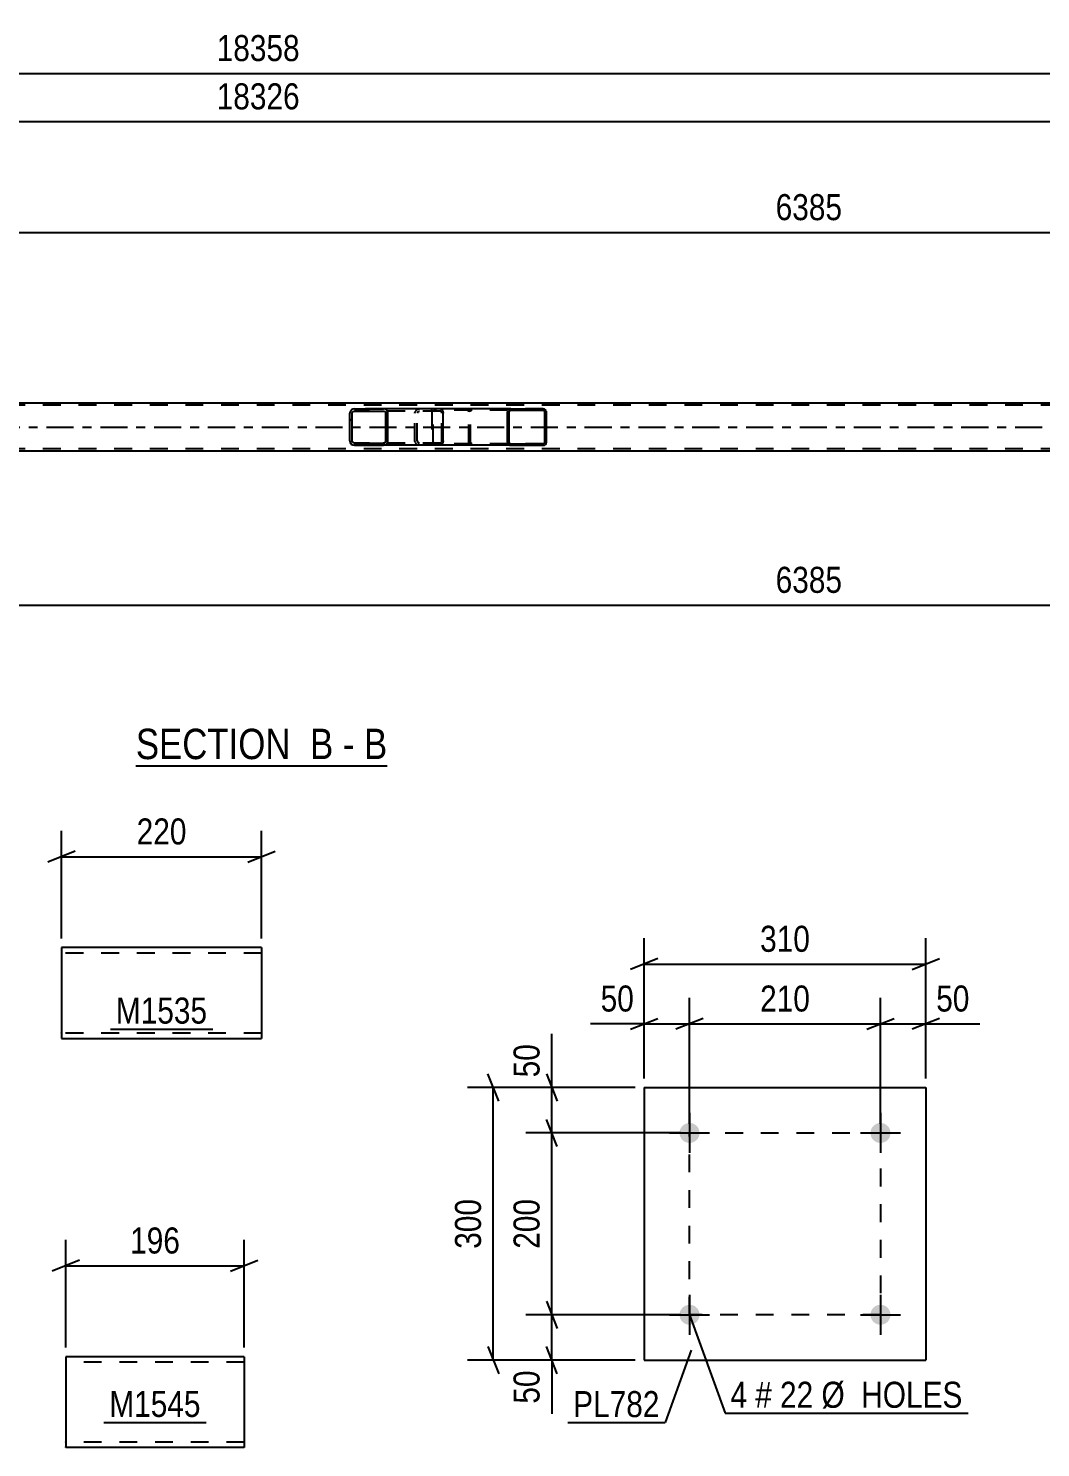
# Model space of a CAD drawing. Header units: millimetres. Extents: x 0 to 841, y 0 to 594.
# Drawn here: x 369.8 to 481.1, y 132.8 to 289 of the extents above; entities that cross this region are included whole.
import ezdxf

# ---------------------------------------------------------------- set-up
doc = ezdxf.new("R2010")
doc.units = ezdxf.units.MM
doc.linetypes.add('DXK_LINE_DOT2', pattern=[3.9198, 1.9599, -1.9599])
doc.linetypes.add('DXK_LINE_DOT3', pattern=[5.9187, 2.979, -0.9799, 0.9799, -0.9799])
doc.styles.add('Arial Narrow', font='ARIALN.TTF', dxfattribs={"height": 0.2})

# ---------------------------------------------------------------- blocks, each defined once
blk = doc.blocks.new('Unknown-318884981-12 - 5566')
at = {"color": 6, "linetype": 'Continuous'}
blk.add_line((381.6, 207.83), (409.25, 207.83), dxfattribs=at)
at = {"color": 0, "linetype": 'Continuous'}
for points in [[(399.71, 208.58), (399.71, 212.08), (381.6, 212.08), (381.6, 208.58)], [(403.32, 208.58), (403.32, 212.08), (400.76, 212.08), (400.76, 208.58)], [(405.64, 208.58), (405.64, 212.08), (404.37, 212.08), (404.37, 208.58)], [(409.25, 208.58), (409.25, 212.08), (406.69, 212.08), (406.69, 208.58)]]:
    blk.add_wipeout(points, dxfattribs=at)
at = {"color": 7, "linetype": 'Continuous', "style": 'Arial Narrow'}
for s, p in [('SECTION ', (381.6, 208.58)), ('B', (400.76, 208.58)), ('B', (406.69, 208.58)), ('-', (404.37, 208.58))]:
    blk.add_text(s, height=3.34, dxfattribs=at).set_placement(p)
blk = doc.blocks.new('Part-318884981-5739 - 5566')
at = {"linetype": 'Continuous'}
h = blk.add_hatch(dxfattribs=at)
h.set_pattern_fill('', scale=0.7, style=0, pattern_type=0)
h.set_pattern_definition([(45, (426.7205, 246.9117), (-1.57154, 1.57154), [])])
h.paths.add_polyline_path([(426.75, 246.79), (426.72, 246.91), (426.65, 247.02), (426.54, 247.08), (426.41, 247.11), (422.83, 247.11), (422.7, 247.08), (422.59, 247.02), (422.52, 246.91), (422.49, 246.79), (422.49, 243.43), (422.52, 243.31), (422.59, 243.2), (422.7, 243.13), (422.83, 243.11), (426.41, 243.11), (426.54, 243.13), (426.65, 243.2), (426.72, 243.31), (426.75, 243.43)])
h.paths.add_polyline_path([(426.56, 243.37), (426.53, 243.32), (426.47, 243.28), (426.41, 243.27), (422.83, 243.27), (422.77, 243.28), (422.71, 243.32), (422.67, 243.37), (422.66, 243.43), (422.66, 246.79), (422.67, 246.85), (422.71, 246.9), (422.77, 246.94), (422.83, 246.95), (426.41, 246.95), (426.47, 246.94), (426.53, 246.9), (426.56, 246.85), (426.58, 246.79), (426.58, 243.43)])
at = {"color": 7, "linetype": 'DXK_LINE_DOT2'}
for p, q in [((414.14, 246.79), (414.15, 246.81)), ((414.14, 246.79), (414.14, 243.43)), ((414.15, 246.81), (414.17, 246.91)), ((414.32, 246.85), (414.31, 246.79)), ((414.31, 243.43), (414.31, 246.79)), ((414.36, 246.9), (414.32, 246.85)), ((414.35, 247.08), (414.48, 247.11)), ((414.42, 246.94), (414.36, 246.9)), ((414.48, 246.95), (414.42, 246.94)), ((415.13, 247.11), (414.48, 247.11)), ((426.41, 246.95), (414.48, 246.95)), ((418.06, 247.11), (418.19, 247.08)), ((418.12, 246.94), (418.06, 246.95)), ((418.18, 246.9), (418.12, 246.94)), ((418.21, 246.85), (418.18, 246.9)), ((418.23, 246.79), (418.21, 246.85)), ((418.23, 243.43), (418.23, 246.79)), ((418.37, 246.91), (418.4, 246.79)), ((418.4, 243.43), (418.4, 246.79)), ((426.41, 247.11), (422.83, 247.11)), ((414.17, 243.31), (414.14, 243.43)), ((414.31, 243.43), (414.32, 243.37)), ((414.32, 243.37), (414.36, 243.32)), ((414.48, 243.11), (414.35, 243.13)), ((414.36, 243.32), (414.42, 243.28)), ((414.42, 243.28), (414.48, 243.27)), ((426.41, 243.27), (414.48, 243.27)), ((415.13, 243.11), (414.48, 243.11)), ((418.06, 243.27), (418.12, 243.28)), ((418.19, 243.13), (418.06, 243.11)), ((418.12, 243.28), (418.18, 243.32)), ((418.18, 243.32), (418.21, 243.37)), ((418.21, 243.37), (418.23, 243.43)), ((418.4, 243.43), (418.37, 243.31)), ((426.41, 243.11), (422.83, 243.11))]:
    blk.add_line(p, q, dxfattribs=at)
at = {"color": 2, "linetype": 'Continuous'}
for p, q in [((422.83, 247.11), (415.13, 247.11)), ((422.52, 246.91), (422.49, 246.79)), ((422.49, 243.43), (422.49, 246.79)), ((422.66, 246.79), (422.67, 246.85)), ((422.66, 243.43), (422.66, 246.79)), ((422.67, 246.85), (422.71, 246.9)), ((422.83, 247.11), (422.7, 247.08)), ((422.71, 246.9), (422.77, 246.94)), ((422.77, 246.94), (422.83, 246.95)), ((422.83, 247.11), (426.41, 247.11)), ((422.83, 246.95), (426.41, 246.95)), ((426.54, 247.08), (426.41, 247.11)), ((426.41, 246.95), (426.47, 246.94)), ((426.47, 246.94), (426.53, 246.9)), ((426.53, 246.9), (426.56, 246.85)), ((426.56, 246.85), (426.58, 246.79)), ((426.58, 243.43), (426.58, 246.79)), ((426.75, 246.79), (426.72, 246.91)), ((426.75, 243.43), (426.75, 246.79)), ((422.83, 243.11), (415.13, 243.11)), ((422.49, 243.43), (422.52, 243.31)), ((422.67, 243.37), (422.66, 243.43)), ((422.71, 243.32), (422.67, 243.37)), ((422.7, 243.13), (422.83, 243.11)), ((422.77, 243.28), (422.71, 243.32)), ((422.83, 243.27), (422.77, 243.28)), ((422.83, 243.27), (426.41, 243.27)), ((422.83, 243.11), (426.41, 243.11)), ((426.47, 243.28), (426.41, 243.27)), ((426.41, 243.11), (426.54, 243.13)), ((426.53, 243.32), (426.47, 243.28)), ((426.56, 243.37), (426.53, 243.32)), ((426.58, 243.43), (426.56, 243.37)), ((426.72, 243.31), (426.75, 243.43))]:
    blk.add_line(p, q, dxfattribs=at)
at = {"color": 7, "linetype": 'DXK_LINE_DOT2'}
for centre, start, end in [((418.07, 246.78), 24.32, 69.2417), ((414.47, 243.44), 204.32, 249.2417), ((418.07, 243.44), 290.7583, 335.68)]:
    blk.add_arc(centre, 0.331, start, end, dxfattribs=at)
at = {"color": 2, "linetype": 'Continuous'}
for centre, start, end in [((422.82, 246.78), 110.7583, 155.68), ((426.42, 246.78), 24.32, 69.2417), ((422.82, 243.44), 204.32, 249.2417), ((426.42, 243.44), 290.7583, 335.68)]:
    blk.add_arc(centre, 0.331, start, end, dxfattribs=at)
blk = doc.blocks.new('Part-318884981-5622 - 5566')
at = {"linetype": 'Continuous'}
h = blk.add_hatch(dxfattribs=at)
h.set_pattern_fill('', scale=0.7, style=0, pattern_type=0)
h.set_pattern_definition([(45, (409.2966, 246.8129), (-1.57154, 1.57154), [])])
h.paths.add_polyline_path([(409.33, 246.63), (409.3, 246.81), (409.19, 246.97), (409.02, 247.07), (408.83, 247.11), (405.65, 247.11), (405.46, 247.07), (405.29, 246.97), (405.18, 246.81), (405.15, 246.63), (405.15, 243.59), (405.18, 243.41), (405.29, 243.25), (405.46, 243.15), (405.65, 243.11), (408.83, 243.11), (409.02, 243.15), (409.19, 243.25), (409.3, 243.41), (409.33, 243.59)])
h.paths.add_polyline_path([(409.06, 243.5), (409.01, 243.42), (408.93, 243.37), (408.83, 243.35), (405.65, 243.35), (405.55, 243.37), (405.47, 243.42), (405.42, 243.5), (405.4, 243.59), (405.4, 246.63), (405.42, 246.72), (405.47, 246.8), (405.55, 246.85), (405.65, 246.87), (408.83, 246.87), (408.93, 246.85), (409.01, 246.8), (409.06, 246.72), (409.08, 246.63), (409.08, 243.59)])
at = {"color": 2, "linetype": 'Continuous'}
for p, q in [((405.18, 246.81), (405.15, 246.63)), ((405.4, 246.63), (405.42, 246.72)), ((405.42, 246.72), (405.47, 246.8)), ((405.65, 247.11), (405.46, 247.07)), ((405.47, 246.8), (405.55, 246.85)), ((405.55, 246.85), (405.65, 246.87)), ((405.65, 247.11), (408.83, 247.11)), ((405.65, 246.87), (408.83, 246.87)), ((415.13, 247.11), (408.83, 247.11)), ((409.02, 247.07), (408.83, 247.11)), ((408.83, 246.87), (408.93, 246.85)), ((408.93, 246.85), (409.01, 246.8)), ((409.01, 246.8), (409.06, 246.72)), ((409.06, 246.72), (409.08, 246.63)), ((409.33, 246.63), (409.3, 246.81)), ((415.13, 247.11), (415.24, 247.07)), ((415.24, 247.07), (415.32, 246.97)), ((415.32, 246.97), (415.38, 246.81)), ((415.38, 246.81), (415.4, 246.63)), ((405.15, 243.59), (405.15, 246.63)), ((405.4, 243.59), (405.4, 246.63)), ((409.08, 243.59), (409.08, 246.63)), ((409.33, 243.59), (409.33, 246.63)), ((415.4, 243.59), (415.4, 246.63)), ((405.15, 243.59), (405.18, 243.41)), ((405.42, 243.5), (405.4, 243.59)), ((409.08, 243.59), (409.06, 243.5)), ((409.3, 243.41), (409.33, 243.59)), ((415.4, 243.59), (415.38, 243.41)), ((405.47, 243.42), (405.42, 243.5)), ((405.46, 243.15), (405.65, 243.11)), ((405.55, 243.37), (405.47, 243.42)), ((405.65, 243.35), (405.55, 243.37)), ((405.65, 243.35), (408.83, 243.35)), ((405.65, 243.11), (408.83, 243.11)), ((408.93, 243.37), (408.83, 243.35)), ((408.83, 243.11), (409.02, 243.15)), ((415.13, 243.11), (408.83, 243.11)), ((409.01, 243.42), (408.93, 243.37)), ((409.06, 243.5), (409.01, 243.42)), ((415.24, 243.15), (415.13, 243.11)), ((415.32, 243.25), (415.24, 243.15)), ((415.38, 243.41), (415.32, 243.25))]:
    blk.add_line(p, q, dxfattribs=at)
at = {"color": 7, "linetype": 'DXK_LINE_DOT2'}
for p, q in [((408.83, 247.11), (405.65, 247.11)), ((415.13, 246.87), (405.65, 246.87)), ((412.3, 246.63), (412.33, 246.81)), ((412.57, 246.72), (412.55, 246.63)), ((412.62, 246.8), (412.57, 246.72)), ((412.61, 247.07), (412.8, 247.11)), ((412.62, 246.8), (412.64, 246.81)), ((412.64, 246.81), (412.7, 246.85)), ((412.7, 246.85), (412.8, 246.87)), ((414.14, 246.87), (414.14, 247.11)), ((415.18, 246.85), (415.13, 246.87)), ((415.23, 246.8), (415.18, 246.85)), ((415.26, 246.72), (415.23, 246.8)), ((415.27, 246.63), (415.26, 246.72)), ((412.3, 243.59), (412.3, 246.63)), ((412.55, 243.59), (412.55, 246.63)), ((415.27, 243.59), (415.27, 246.63)), ((412.33, 243.41), (412.3, 243.59)), ((412.55, 243.59), (412.57, 243.5)), ((415.26, 243.5), (415.27, 243.59)), ((415.13, 243.35), (405.65, 243.35)), ((408.83, 243.11), (405.65, 243.11)), ((412.57, 243.5), (412.62, 243.42)), ((412.8, 243.11), (412.61, 243.15)), ((412.62, 243.42), (412.64, 243.41)), ((412.64, 243.41), (412.7, 243.37)), ((412.7, 243.37), (412.8, 243.35)), ((414.14, 243.11), (414.14, 243.35)), ((415.13, 243.35), (415.18, 243.37)), ((415.18, 243.37), (415.23, 243.42)), ((415.23, 243.42), (415.26, 243.5))]:
    blk.add_line(p, q, dxfattribs=at)
at = {"color": 2, "linetype": 'Continuous'}
for centre, start, end in [((405.63, 246.61), 111.1941, 156.1506), ((408.85, 246.61), 23.8494, 68.8059), ((405.63, 243.6), 203.8494, 248.8059), ((408.85, 243.6), 291.1941, 336.1506)]:
    blk.add_arc(centre, 0.492, start, end, dxfattribs=at)
at = {"color": 7, "linetype": 'DXK_LINE_DOT2'}
for centre, start, end in [((412.78, 246.61), 111.1941, 156.1506), ((412.78, 243.6), 203.8494, 248.8059)]:
    blk.add_arc(centre, 0.492, start, end, dxfattribs=at)
blk = doc.blocks.new('Part-318884981-5738 - 5566')
at = {"color": 7, "linetype": 'DXK_LINE_DOT2'}
for p, q in [((726.12, 247.51), (64, 247.51)), ((726.12, 242.71), (64, 242.71))]:
    blk.add_line(p, q, dxfattribs=at)
at = {"color": 2, "linetype": 'Continuous'}
for p, q in [((582.53, 247.75), (333.12, 247.75)), ((582.53, 242.47), (333.12, 242.47))]:
    blk.add_line(p, q, dxfattribs=at)
at = {"color": 7, "linetype": 'DXK_LINE_DOT3'}
blk.add_line((64, 245.11), (726.12, 245.11), dxfattribs=at)
blk = doc.blocks.new('Part-318884981-10103 - 10102')
at = {"color": 2, "linetype": 'Continuous'}
for p, q in [((393.51, 142.84), (373.91, 142.84)), ((373.91, 142.84), (373.91, 132.93)), ((393.51, 142.84), (393.51, 132.84)), ((373.91, 132.84), (373.91, 132.93)), ((393.51, 132.84), (373.91, 132.84))]:
    blk.add_line(p, q, dxfattribs=at)
at = {"color": 7, "linetype": 'DXK_LINE_DOT2'}
for p, q in [((393.51, 142.24), (373.91, 142.24)), ((373.91, 133.44), (373.91, 133.48)), ((393.51, 133.44), (373.91, 133.44)), ((393.51, 133.44), (393.51, 133.48))]:
    blk.add_line(p, q, dxfattribs=at)
blk = doc.blocks.new('Bolt-318884981-10129 - 10126')
at = {"linetype": 'Continuous'}
for points in [[(443.6, 167.45, -1), (441.4, 167.45, -1)], [(464.6, 167.45, -1), (462.4, 167.45, -1)]]:
    blk.add_hatch(color=1, dxfattribs=at).paths.add_polyline_path(points)
at = {"color": 1, "linetype": 'Continuous'}
for p, q in [((442.5, 169.65), (442.5, 165.25)), ((463.5, 169.65), (463.5, 165.25)), ((440.3, 167.45), (444.7, 167.45)), ((461.3, 167.45), (465.7, 167.45))]:
    blk.add_line(p, q, dxfattribs=at)
blk = doc.blocks.new('Part-318884981-10127 - 10126')
at = {"color": 2, "linetype": 'Continuous'}
for p, q in [((437.5, 172.45), (437.5, 142.45)), ((437.5, 172.45), (468.5, 172.45)), ((468.5, 172.45), (468.5, 142.45)), ((437.5, 142.45), (468.5, 142.45))]:
    blk.add_line(p, q, dxfattribs=at)
blk = doc.blocks.new('Bolt-318884981-10128 - 10126')
at = {"linetype": 'Continuous'}
for points in [[(443.6, 147.45, -1), (441.4, 147.45, -1)], [(464.6, 147.45, -1), (462.4, 147.45, -1)]]:
    blk.add_hatch(color=1, dxfattribs=at).paths.add_polyline_path(points)
at = {"color": 1, "linetype": 'Continuous'}
for p, q in [((442.5, 149.65), (442.5, 145.25)), ((463.5, 149.65), (463.5, 145.25)), ((440.3, 147.45), (444.7, 147.45)), ((461.3, 147.45), (465.7, 147.45))]:
    blk.add_line(p, q, dxfattribs=at)
blk = doc.blocks.new('Part-318884981-10282 - 10281')
at = {"color": 2, "linetype": 'Continuous'}
for p, q in [((395.43, 187.84), (373.43, 187.84)), ((373.43, 187.84), (373.43, 177.93)), ((395.43, 187.84), (395.43, 177.84)), ((373.43, 177.93), (373.43, 177.84)), ((373.43, 177.84), (395.43, 177.84))]:
    blk.add_line(p, q, dxfattribs=at)
at = {"color": 7, "linetype": 'DXK_LINE_DOT2'}
for p, q in [((395.43, 187.24), (373.43, 187.24)), ((373.43, 178.44), (373.43, 178.48)), ((395.43, 178.44), (373.43, 178.44)), ((395.43, 178.44), (395.43, 178.48))]:
    blk.add_line(p, q, dxfattribs=at)
blk = doc.blocks.new('Rectangle-318884981-16240 - 10126')
at = {"color": 1, "linetype": 'DXK_LINE_DOT2'}
blk.add_lwpolyline([(442.5, 167.45), (463.5, 167.45), (463.5, 147.45), (442.5, 147.45), (442.5, 167.45)], close=True, dxfattribs=at)
blk = doc.blocks.new('StraightDimension-318884981-5884 - 5566')
at = {"color": 7, "linetype": 'Continuous'}
blk.add_line((327.92, 266.52), (583.33, 266.52), dxfattribs=at)
at = {"color": 0}
blk.add_wipeout([(459.88, 267.27), (459.88, 271.47), (451.37, 271.47), (451.37, 267.27)], dxfattribs=at)
at = {"color": 3, "style": 'Arial Narrow'}
blk.add_text('6385', height=2.863, dxfattribs=at).set_placement((451.97, 267.87))
blk = doc.blocks.new('StraightDimension-318884981-5897 - 5566')
at = {"color": 7, "linetype": 'Continuous'}
blk.add_line((53.14, 284.02), (736.98, 284.02), dxfattribs=at)
at = {"color": 0}
blk.add_wipeout([(400.23, 284.77), (400.23, 288.97), (389.89, 288.97), (389.89, 284.77)], dxfattribs=at)
at = {"color": 3, "style": 'Arial Narrow'}
blk.add_text('18358', height=2.863, dxfattribs=at).set_placement((390.49, 285.37))
blk = doc.blocks.new('StraightDimension-318884981-5914 - 5566')
at = {"color": 7, "linetype": 'Continuous'}
blk.add_line((327.92, 225.52), (583.33, 225.52), dxfattribs=at)
at = {"color": 0}
blk.add_wipeout([(459.88, 226.27), (459.88, 230.47), (451.37, 230.47), (451.37, 226.27)], dxfattribs=at)
at = {"color": 3, "style": 'Arial Narrow'}
blk.add_text('6385', height=2.863, dxfattribs=at).set_placement((451.97, 226.87))
blk = doc.blocks.new('StraightDimension-318884981-5941 - 5566')
at = {"color": 7, "linetype": 'Continuous'}
blk.add_line((53.78, 278.71), (736.34, 278.71), dxfattribs=at)
at = {"color": 0}
blk.add_wipeout([(400.23, 279.46), (400.23, 283.66), (389.89, 283.66), (389.89, 279.46)], dxfattribs=at)
at = {"color": 3, "style": 'Arial Narrow'}
blk.add_text('18326', height=2.863, dxfattribs=at).set_placement((390.49, 280.06))
blk = doc.blocks.new('StraightDimension-318884981-10105 - 10102')
at = {"color": 7, "linetype": 'Continuous'}
for p, q in [((373.91, 143.84), (373.91, 155.69)), ((393.51, 143.84), (393.51, 155.69)), ((375.41, 153.44), (372.41, 152.24)), ((392.01, 152.24), (395.01, 153.44)), ((373.91, 152.84), (393.51, 152.84))]:
    blk.add_line(p, q, dxfattribs=at)
at = {"color": 0}
blk.add_wipeout([(387.05, 153.59), (387.05, 157.79), (380.37, 157.79), (380.37, 153.59)], dxfattribs=at)
at = {"color": 3, "style": 'Arial Narrow'}
blk.add_text('196', height=2.863, dxfattribs=at).set_placement((380.97, 154.19))
blk = doc.blocks.new('StraightDimension-318884981-16199 - 10126')
at = {"color": 7, "linetype": 'Continuous'}
for p, q in [((442.5, 168.45), (442.5, 182.31)), ((463.5, 168.45), (463.5, 182.31)), ((444, 180.06), (441, 178.86)), ((462, 178.86), (465, 180.06)), ((442.5, 179.46), (463.5, 179.46))]:
    blk.add_line(p, q, dxfattribs=at)
at = {"color": 0}
blk.add_wipeout([(456.35, 180.21), (456.35, 184.41), (449.66, 184.41), (449.66, 180.21)], dxfattribs=at)
at = {"color": 3, "style": 'Arial Narrow'}
blk.add_text('210', height=2.863, dxfattribs=at).set_placement((450.26, 180.81))
blk = doc.blocks.new('StraightDimension-318884981-10131 - 10126')
at = {"color": 7, "linetype": 'Continuous'}
for p, q in [((426.75, 173.95), (427.95, 170.95)), ((436.5, 172.45), (424.5, 172.45)), ((427.35, 167.45), (427.35, 172.45)), ((427.95, 165.95), (426.75, 168.95)), ((441.5, 167.45), (424.5, 167.45))]:
    blk.add_line(p, q, dxfattribs=at)
at = {"color": 0}
blk.add_wipeout([(426.6, 177.83), (422.4, 177.83), (422.4, 172.97), (426.6, 172.97)], dxfattribs=at)
at = {"color": 7, "linetype": 'Continuous'}
blk.add_line((427.35, 172.45), (427.35, 178.35), dxfattribs=at)
blk.add_line((427.35, 172.45), (427.35, 178.35), dxfattribs=at)
at = {"color": 3, "style": 'Arial Narrow'}
blk.add_text('50', height=2.863, rotation=90.0002, dxfattribs=at).set_placement((426, 173.57))
blk = doc.blocks.new('StraightDimension-318884981-10132 - 10126')
at = {"color": 7, "linetype": 'Continuous'}
for p, q in [((427.95, 165.95), (426.75, 168.95)), ((441.5, 167.45), (424.5, 167.45)), ((427.35, 147.45), (427.35, 167.45)), ((426.75, 148.95), (427.95, 145.95)), ((441.5, 147.45), (424.5, 147.45))]:
    blk.add_line(p, q, dxfattribs=at)
at = {"color": 0}
blk.add_wipeout([(426.6, 160.79), (422.4, 160.79), (422.4, 154.11), (426.6, 154.11)], dxfattribs=at)
at = {"color": 3, "style": 'Arial Narrow'}
blk.add_text('200', height=2.863, rotation=90.0002, dxfattribs=at).set_placement((426, 154.71))
blk = doc.blocks.new('StraightDimension-318884981-10133 - 10126')
at = {"color": 7, "linetype": 'Continuous'}
for p, q in [((426.75, 148.95), (427.95, 145.95)), ((441.5, 147.45), (424.5, 147.45)), ((427.35, 142.45), (427.35, 147.45)), ((427.95, 140.95), (426.75, 143.95)), ((436.5, 142.45), (424.5, 142.45))]:
    blk.add_line(p, q, dxfattribs=at)
at = {"color": 0}
blk.add_wipeout([(426.6, 141.92), (422.4, 141.92), (422.4, 137.07), (426.6, 137.07)], dxfattribs=at)
at = {"color": 7, "linetype": 'Continuous'}
blk.add_line((427.35, 142.45), (427.35, 136.54), dxfattribs=at)
blk.add_line((427.35, 142.45), (427.35, 136.54), dxfattribs=at)
at = {"color": 3, "style": 'Arial Narrow'}
blk.add_text('50', height=2.863, rotation=90.0002, dxfattribs=at).set_placement((426, 137.67))
blk = doc.blocks.new('StraightDimension-318884981-10143 - 10126')
at = {"color": 7, "linetype": 'Continuous'}
for p, q in [((421.51, 170.95), (420.31, 173.95)), ((436.5, 172.45), (418.06, 172.45)), ((420.91, 142.45), (420.91, 172.45)), ((420.31, 143.95), (421.51, 140.95)), ((436.5, 142.45), (418.06, 142.45))]:
    blk.add_line(p, q, dxfattribs=at)
at = {"color": 0}
blk.add_wipeout([(420.16, 160.79), (415.96, 160.79), (415.96, 154.11), (420.16, 154.11)], dxfattribs=at)
at = {"color": 3, "style": 'Arial Narrow'}
blk.add_text('300', height=2.863, rotation=90.0002, dxfattribs=at).set_placement((419.56, 154.71))
blk = doc.blocks.new('StraightDimension-318884981-10163 - 10126')
at = {"color": 7, "linetype": 'Continuous'}
for p, q in [((437.5, 173.45), (437.5, 188.88)), ((468.5, 173.45), (468.5, 188.88)), ((439, 186.63), (436, 185.43)), ((437.5, 186.03), (468.5, 186.03)), ((467, 185.43), (470, 186.63))]:
    blk.add_line(p, q, dxfattribs=at)
at = {"color": 0}
blk.add_wipeout([(456.35, 186.78), (456.35, 190.98), (449.66, 190.98), (449.66, 186.78)], dxfattribs=at)
at = {"color": 3, "style": 'Arial Narrow'}
blk.add_text('310', height=2.863, dxfattribs=at).set_placement((450.26, 187.38))
blk = doc.blocks.new('StraightDimension-318884981-16198 - 10126')
at = {"color": 7, "linetype": 'Continuous'}
for p, q in [((463.5, 168.45), (463.5, 182.31)), ((468.5, 173.45), (468.5, 182.31)), ((462, 178.86), (465, 180.06)), ((470, 180.06), (467, 178.86)), ((463.5, 179.46), (468.5, 179.46))]:
    blk.add_line(p, q, dxfattribs=at)
at = {"color": 0}
blk.add_wipeout([(473.88, 180.21), (473.88, 184.41), (469.03, 184.41), (469.03, 180.21)], dxfattribs=at)
at = {"color": 7, "linetype": 'Continuous'}
blk.add_line((468.5, 179.46), (474.41, 179.46), dxfattribs=at)
blk.add_line((468.5, 179.46), (474.41, 179.46), dxfattribs=at)
at = {"color": 3, "style": 'Arial Narrow'}
blk.add_text('50', height=2.863, dxfattribs=at).set_placement((469.63, 180.81))
blk = doc.blocks.new('StraightDimension-318884981-16200 - 10126')
at = {"color": 7, "linetype": 'Continuous'}
for p, q in [((437.5, 173.45), (437.5, 182.31)), ((442.5, 168.45), (442.5, 182.31)), ((436, 178.86), (439, 180.06)), ((444, 180.06), (441, 178.86)), ((437.5, 179.46), (442.5, 179.46))]:
    blk.add_line(p, q, dxfattribs=at)
at = {"color": 0}
blk.add_wipeout([(436.98, 180.21), (436.98, 184.41), (432.12, 184.41), (432.12, 180.21)], dxfattribs=at)
at = {"color": 7, "linetype": 'Continuous'}
blk.add_line((437.5, 179.46), (431.6, 179.46), dxfattribs=at)
blk.add_line((437.5, 179.46), (431.6, 179.46), dxfattribs=at)
at = {"color": 3, "style": 'Arial Narrow'}
blk.add_text('50', height=2.863, dxfattribs=at).set_placement((432.72, 180.81))
blk = doc.blocks.new('StraightDimension-318884981-10284 - 10281')
at = {"color": 7, "linetype": 'Continuous'}
for p, q in [((373.43, 188.84), (373.43, 200.69)), ((395.43, 188.84), (395.43, 200.69)), ((374.93, 198.44), (371.93, 197.24)), ((393.93, 197.24), (396.93, 198.44)), ((373.43, 197.84), (395.43, 197.84))]:
    blk.add_line(p, q, dxfattribs=at)
at = {"color": 0}
blk.add_wipeout([(387.77, 198.59), (387.77, 202.79), (381.09, 202.79), (381.09, 198.59)], dxfattribs=at)
at = {"color": 3, "style": 'Arial Narrow'}
blk.add_text('220', height=2.863, dxfattribs=at).set_placement((381.69, 199.19))
blk = doc.blocks.new('Mark-318884981-10108 - 10102')
at = {"color": 0}
blk.add_wipeout([(388.74, 136.21), (388.74, 139.21), (378.68, 139.21), (378.68, 136.21)], dxfattribs=at)
blk.add_wipeout([(388.74, 136.21), (388.74, 139.21), (378.68, 139.21), (378.68, 136.21)], dxfattribs=at)
at = {"color": 30, "linetype": 'Continuous'}
blk.add_line((378.08, 135.61), (389.34, 135.61), dxfattribs=at)
at = {"color": 3, "style": 'Arial Narrow'}
blk.add_text('M1545', height=2.863, dxfattribs=at).set_placement((378.68, 136.21))
blk = doc.blocks.new('MarkSet-318884981-16144 - 10126')
at = {"color": 0}
for points in [[(448.83, 137.22), (448.83, 140.22), (447, 140.22), (447, 137.22)], [(451.55, 137.22), (451.55, 140.22), (449.73, 140.22), (449.73, 137.22)], [(456.11, 137.22), (456.11, 140.22), (452.45, 140.22), (452.45, 137.22)], [(472.54, 137.22), (472.54, 140.22), (457.01, 140.22), (457.01, 137.22)]]:
    blk.add_wipeout(points, dxfattribs=at)
for points in [[(448.83, 137.22), (448.83, 140.22), (447, 140.22), (447, 137.22)], [(451.55, 137.22), (451.55, 140.22), (449.73, 140.22), (449.73, 137.22)], [(456.11, 137.22), (456.11, 140.22), (452.45, 140.22), (452.45, 137.22)], [(472.54, 137.22), (472.54, 140.22), (457.01, 140.22), (457.01, 137.22)]]:
    blk.add_wipeout(points, dxfattribs=at)
at = {"color": 7, "linetype": 'Continuous'}
for p, q in [((442.5, 147.45), (446.4, 136.62)), ((446.4, 136.62), (473.14, 136.62))]:
    blk.add_line(p, q, dxfattribs=at)
at = {"color": 3, "style": 'Arial Narrow'}
for s, height, p in [('4', 2.86, (447, 137.22)), ('#', 2.86, (449.73, 137.22)), ('22', 2.863, (452.45, 137.22)), ('Ø  HOLES', 2.863, (457.01, 137.22))]:
    blk.add_text(s, height=height, dxfattribs=at).set_placement(p)
blk = doc.blocks.new('Mark-318884981-10166 - 10126')
at = {"color": 0}
blk.add_wipeout([(439.2, 136.19), (439.2, 139.19), (429.7, 139.19), (429.7, 136.19)], dxfattribs=at)
blk.add_wipeout([(439.2, 136.19), (439.2, 139.19), (429.7, 139.19), (429.7, 136.19)], dxfattribs=at)
at = {"color": 30, "linetype": 'Continuous'}
for p in [(442.66, 143.54), (429.1, 135.59)]:
    blk.add_line(p, (439.8, 135.59), dxfattribs=at)
at = {"color": 3, "style": 'Arial Narrow'}
blk.add_text('PL782', height=2.863, dxfattribs=at).set_placement((429.7, 136.19))
blk = doc.blocks.new('Mark-318884981-10287 - 10281')
at = {"color": 0}
blk.add_wipeout([(389.45, 179.48), (389.45, 182.48), (379.4, 182.48), (379.4, 179.48)], dxfattribs=at)
blk.add_wipeout([(389.45, 179.48), (389.45, 182.48), (379.4, 182.48), (379.4, 179.48)], dxfattribs=at)
at = {"color": 30, "linetype": 'Continuous'}
blk.add_line((378.8, 178.88), (390.05, 178.88), dxfattribs=at)
at = {"color": 3, "style": 'Arial Narrow'}
blk.add_text('M1535', height=2.863, dxfattribs=at).set_placement((379.4, 179.48))

msp = doc.modelspace()

# ---------------------------------------------------------------- block references
for name in ['StraightDimension-318884981-5884 - 5566', 'Part-318884981-5738 - 5566', 'Part-318884981-5622 - 5566', 'Part-318884981-5739 - 5566', 'StraightDimension-318884981-5914 - 5566', 'Unknown-318884981-12 - 5566', 'StraightDimension-318884981-10284 - 10281', 'Part-318884981-10282 - 10281', 'Part-318884981-10127 - 10126', 'Bolt-318884981-10129 - 10126', 'Rectangle-318884981-16240 - 10126', 'StraightDimension-318884981-10105 - 10102', 'Bolt-318884981-10128 - 10126', 'Part-318884981-10103 - 10102']:
    msp.add_blockref(name, (0, 0))

# ---------------------------------------------------------------- next in the draw order: block references
for name in ['StraightDimension-318884981-5897 - 5566', 'StraightDimension-318884981-16199 - 10126', 'Mark-318884981-10287 - 10281', 'MarkSet-318884981-16144 - 10126', 'Mark-318884981-10108 - 10102']:
    msp.add_blockref(name, (0, 0))

# ---------------------------------------------------------------- next in the draw order: block references
for name in ['StraightDimension-318884981-5941 - 5566', 'StraightDimension-318884981-10131 - 10126']:
    msp.add_blockref(name, (0, 0))

# ---------------------------------------------------------------- next in the draw order: block references
msp.add_blockref('StraightDimension-318884981-10132 - 10126', (0, 0))

# ---------------------------------------------------------------- next in the draw order: block references
msp.add_blockref('StraightDimension-318884981-10133 - 10126', (0, 0))

# ---------------------------------------------------------------- next in the draw order: block references
msp.add_blockref('StraightDimension-318884981-10143 - 10126', (0, 0))

# ---------------------------------------------------------------- next in the draw order: block references
for name in ['StraightDimension-318884981-10163 - 10126', 'Mark-318884981-10166 - 10126']:
    msp.add_blockref(name, (0, 0))

# ---------------------------------------------------------------- next in the draw order: block references
for name in ['StraightDimension-318884981-16200 - 10126', 'StraightDimension-318884981-16198 - 10126']:
    msp.add_blockref(name, (0, 0))

doc.saveas('drawing.dxf')
